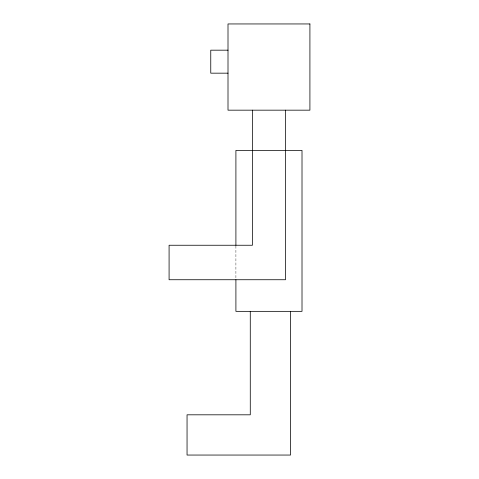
<?xml version="1.0" encoding="UTF-8"?>
<svg xmlns="http://www.w3.org/2000/svg" width="479" height="479" viewBox="0 0 479 479"><rect width="100%" height="100%" fill="white"/><g stroke="black" fill="none" stroke-linecap="round" stroke-linejoin="round"><path stroke-width="0.36" stroke-dasharray="2.4 1.8" d="M235.907 245.984L235.907 279"/><path stroke-width="0.72" d="M228.004 50.175L210.76 50.175L210.76 73.167L228.004 73.167M290.514 311.35L290.514 455.05L187.049 455.05L187.049 414.814L250.278 414.814L250.278 311.35M285.484 110.17L285.484 279.736L169.087 279.736L169.087 245.248L252.433 245.248L252.433 110.17M235.907 245.248L235.907 150.406L302.01 150.406L302.01 311.35L235.907 311.35L235.907 279.736M309.913 23.95L228.004 23.95L228.004 110.17L309.913 110.17L309.913 23.95"/></g></svg>
